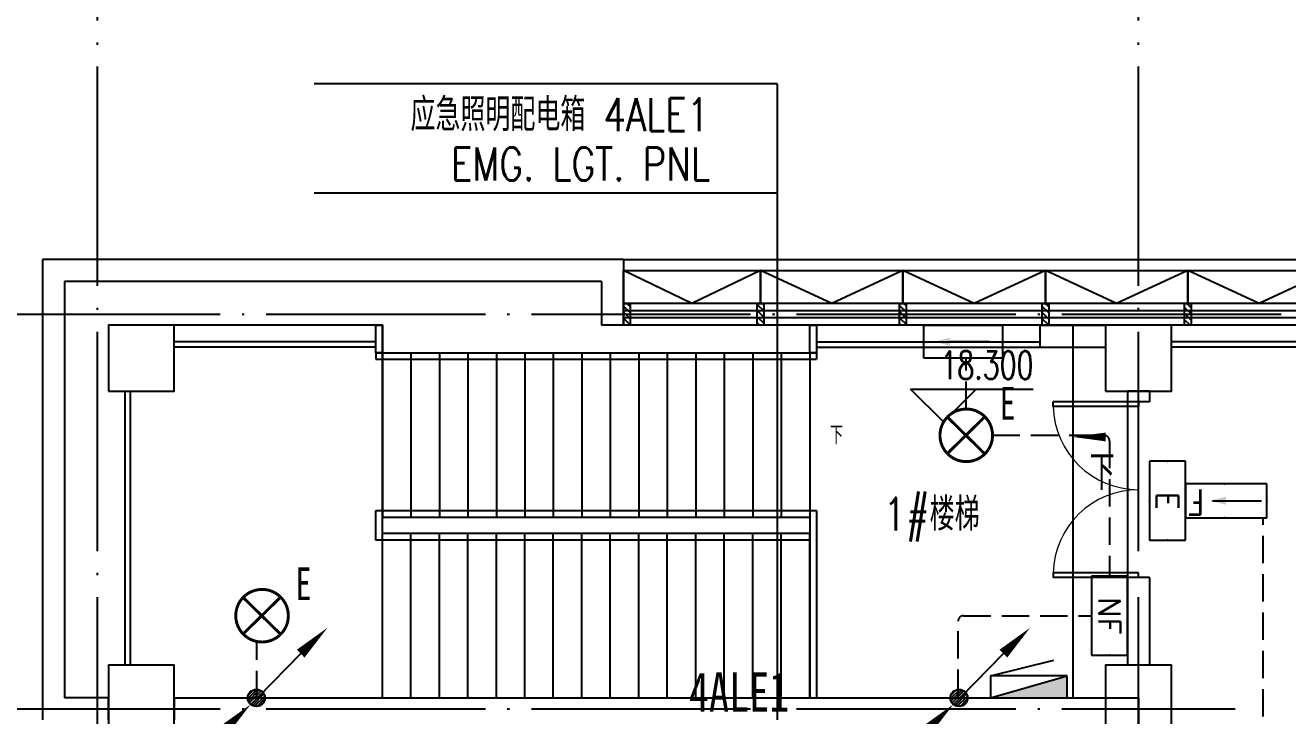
# Model space of a CAD drawing. Extents: x -621157 to 1764546, y -106808 to 741893.
# Drawn here: x 1222 to 12743, y 336337 to 342638 of the extents above; entities that cross this region are included whole.
import ezdxf
from ezdxf.enums import TextEntityAlignment as Align

# ---------------------------------------------------------------- set-up
doc = ezdxf.new("R2010")
doc.units = 0
doc.header["$LTSCALE"] = 1000
doc.header["$MEASUREMENT"] = 0
doc.linetypes.add('DASH', pattern=[0.35, 0.25, -0.1])
doc.linetypes.add('XREF-A-101-平面图_t3$0$DOTE', pattern=[2.42, 2, -0.2, 0.02, -0.2])
for name, color, linetype in [('0-底图', 7, 'Continuous'), ('EQUIP-照明', 3, 'Continuous'), ('SIG_TEXT', 2, 'Continuous'), ('T-EQUP-JT', 7, 'Continuous'), ('TEL_TEXT', 7, 'Continuous'), ('WIRE-应急', 4, 'DASH'), ('WIRE-控制', 6, 'Continuous'), ('WIRE-照明', 4, 'Continuous'), ('XREF-A-101-平面图_t3$0$A-COLUMN', 8, 'Continuous'), ('XREF-A-101-平面图_t3$0$A-CURTWALL', 8, 'Continuous'), ('XREF-A-101-平面图_t3$0$A-DIM_ELEV', 8, 'Continuous'), ('XREF-A-101-平面图_t3$0$A-DOTE', 8, 'Continuous'), ('XREF-A-101-平面图_t3$0$A-GROUND', 8, 'Continuous'), ('XREF-A-101-平面图_t3$0$A-LEAD-AROW', 8, 'Continuous'), ('XREF-A-101-平面图_t3$0$A-RAIL', 8, 'Continuous'), ('XREF-A-101-平面图_t3$0$A-ROOM-CH', 8, 'Continuous'), ('XREF-A-101-平面图_t3$0$A-SEE', 8, 'Continuous'), ('XREF-A-101-平面图_t3$0$A-WALL-FILL', 8, 'Continuous'), ('XREF-A-101-平面图_t3$0$A-WINDOW', 8, 'Continuous'), ('XREF-A-101-平面图_t3$0$A-开启符号', 8, 'Continuous'), ('XREF-A-101-平面图_t3$0$DIM_SYMB', 8, 'Continuous'), ('XREF-A-101-平面图_t3$0$EQUIP_消火栓', 8, 'Continuous'), ('XREF-A-101-平面图_t3$0$PUB_TEXT', 8, 'Continuous'), ('XREF-A-101-平面图_t3$0$STAIR', 8, 'Continuous'), ('设备-照明', 3, 'Continuous')]:
    doc.layers.add(name, color=color, linetype=linetype)
doc.styles.add('-宋体', font='', dxfattribs={"width": 0.8})
doc.styles.add('_TEL_DIM', font='SIMPLEX', dxfattribs={"width": 0.8, "height": 3.5, "bigfont": 'HZTXT'})
doc.styles.add('DIM_FONT', font='ROMANS', dxfattribs={"width": 0.8, "bigfont": 'HZDXC'})
doc.styles.get("Standard").update_dxf_attribs({"font": 'romans.shx', "bigfont": 'HZDXC.SHX'})
doc.styles.add('STYLE1', font='simhei.ttf')
doc.styles.add('XREF-A-101-平面图_t3$0$-HZDXCROMANS', font='ROMANS.shx', dxfattribs={"bigfont": 'HZDXC.shx'})
doc.styles.add('XREF-A-101-平面图_t3$0$_TCH_DIM', font='SIMPLEX', dxfattribs={"bigfont": 'GBCBIG'})
doc.styles.add('XREF-A-101-平面图_t3$0$A-STANDARD', font='SIMPLEX', dxfattribs={"bigfont": 'GBCBIG'})
doc.styles.get('-宋体').set_extended_font_data('SimSun')
doc.linetypes.add('Ground', pattern='A,0.75,-0.125,[135,sr.shx,S=0.1,R=0,X=-0.15,Y=0],0.125,-0.125', length=1.125)

# ---------------------------------------------------------------- blocks, each defined once
blk = doc.blocks.new('XREF-A-101-平面图_t3$0$柱网4F')
at = {"layer": 'XREF-A-101-平面图_t3$0$A-COLUMN'}
for points in [[(100, -700), (700, -700), (700, -100), (100, -100)], [(9200, -700), (9800, -700), (9800, -100), (9200, -100)], [(100, -3800), (700, -3800), (700, -3200), (100, -3200)], [(9200, -3800), (9800, -3800), (9800, -3200), (9200, -3200)]]:
    blk.add_lwpolyline(points, close=True, dxfattribs=at)
blk = doc.blocks.new('XREF-A-101-平面图_t3$0$G$C869EB286')
at = {"layer": 'XREF-A-101-平面图_t3$0$A-WINDOW'}
h = blk.add_hatch(dxfattribs=at)
h.set_pattern_fill('ANSI31', color=256, scale=25)
h.set_pattern_definition([(45, (-143.957, -89940), (-28.0633, 28.0633), [])])
h.paths.add_polyline_path([(0, 60), (200, 60), (200, 0), (0, 0)])
blk.add_lwpolyline([(0, 60), (200, 60), (200, 0), (0, 0)], close=True, dxfattribs=at)
blk = doc.blocks.new('XREF-A-101-平面图_t3$0$G$C85FD1FAF')
at = {"layer": 'XREF-A-101-平面图_t3$0$DIM_SYMB'}
blk.add_lwpolyline([(6630, -1100, 0, 0, 0), (1444, -1100, 0, 0, 0), (1444, -2750, 0, 0, 0), (6220, -2750, 40, 0, 0), (6370, -2750, 0, 0, 0)], format="xyseb", dxfattribs=at)
at = {"layer": 'XREF-A-101-平面图_t3$0$STAIR'}
for p, q in [((2600, -100), (700, -100)), ((2600, -3500), (2600, -100)), ((2540, -350), (6560, -350)), ((2540, -350), (2540, -410)), ((2540, -410), (6560, -410)), ((2600, -350), (6500, -350)), ((2600, -350), (2600, -1850)), ((2860, -350), (2860, -1850)), ((3120, -350), (3120, -1850)), ((3380, -350), (3380, -1850)), ((3640, -350), (3640, -1850)), ((3900, -350), (3900, -1850)), ((4160, -350), (4160, -1850)), ((4420, -350), (4420, -1850)), ((4680, -350), (4680, -1850)), ((4940, -350), (4940, -1850)), ((5200, -350), (5200, -1850)), ((5460, -350), (5460, -1850)), ((5720, -350), (5720, -1850)), ((5980, -350), (5980, -1850)), ((6240, -350), (6240, -1850)), ((6500, -350), (6500, -1850)), ((6560, -350), (6560, -410)), ((2540, -2060), (2540, -1790)), ((2540, -1790), (6560, -1790)), ((6560, -1790), (6560, -3500)), ((2600, -1850), (6500, -1850)), ((2600, -2000), (2600, -1850)), ((2600, -1850), (6500, -1850)), ((6500, -1850), (6500, -3500)), ((6500, -2060), (2540, -2060)), ((6500, -2000), (2600, -2000)), ((2600, -3500), (2600, -2000)), ((6500, -2000), (2600, -2000)), ((2860, -3500), (2860, -2000)), ((3120, -3500), (3120, -2000)), ((3380, -3500), (3380, -2000)), ((3640, -3500), (3640, -2000)), ((3900, -3500), (3900, -2000)), ((4160, -3500), (4160, -2000)), ((4420, -3500), (4420, -2000)), ((4680, -3500), (4680, -2000)), ((4940, -3500), (4940, -2000)), ((5200, -3500), (5200, -2000)), ((5460, -3500), (5460, -2000)), ((5720, -3500), (5720, -2000)), ((5980, -3500), (5980, -2000)), ((6240, -3500), (6240, -2000)), ((6500, -3500), (6500, -2000)), ((6500, -2060), (6500, -2000))]:
    blk.add_line(p, q, dxfattribs=at)
for points in [[(2600, -350), (2540, -350), (2540, -100), (2600, -100)], [(6560, -350), (6500, -350), (6500, -100), (6560, -100)]]:
    blk.add_lwpolyline(points, close=True, dxfattribs=at)
at = {"layer": 'XREF-A-101-平面图_t3$0$PUB_TEXT', "style": 'XREF-A-101-平面图_t3$0$_TCH_DIM'}
blk.add_text('下', height=169, dxfattribs=at).set_placement((6683, -1187))
blk = doc.blocks.new('XREF-A-101-平面图_t3$0$ROOM')
at = {"layer": 'XREF-A-101-平面图_t3$0$A-ROOM-CH', "style": 'XREF-A-101-平面图_t3$0$-HZDXCROMANS', "width": 0.6}
for tag, p in [('中文房间名称', (0, -1000)), ('英文房间名称', (0, -1500))]:
    blk.add_attdef(tag, text='', height=300, dxfattribs=at).set_placement(p, align=Align.CENTER)
blk = doc.blocks.new('XREF-A-101-平面图_t3$0$$TWTSYS$00000508')
for p, q in [((-0.5, 0.5), (0.324, 1.224)), ((-0.5, 0.5), (-0.5, -0.5)), ((-0.5, -0.5), (0.5, 0.5)), ((0.5, 0.5), (-0.5, 0.5)), ((0.5, -0.5), (0.5, 0.5)), ((-0.5, -0.5), (0.5, -0.5))]:
    blk.add_line(p, q)
blk.add_solid([(0.5, -0.5), (0.5, 0.5), (-0.5, -0.5)])
blk = doc.blocks.new('XREF-A-101-平面图_t3$0$G$C156FCA62')
at = {"layer": 'XREF-A-101-平面图_t3$0$EQUIP_消火栓', "xscale": -700, "yscale": -200, "zscale": 700, "rotation": 180}
blk.add_blockref('XREF-A-101-平面图_t3$0$$TWTSYS$00000508', (8500, 336600), dxfattribs=at)
blk = doc.blocks.new('XREF-A-101-平面图_t3$0$轴网(3)')
at = {"layer": 'XREF-A-101-平面图_t3$0$A-DOTE', "linetype": 'XREF-A-101-平面图_t3$0$DOTE'}
for p, q in [((0, -3300), (0, 43300)), ((9500, -3300), (9500, 43300)), ((-3300, 40000), (69800, 40000)), ((-3300, 36400), (10380.6, 36400))]:
    blk.add_line(p, q, dxfattribs=at)
blk = doc.blocks.new('XREF-A-101-平面图_t3$0$G$C646F86AA')
at = {"layer": 'XREF-A-101-平面图_t3$0$EQUIP_消火栓', "xscale": -700, "yscale": -200, "zscale": 700, "rotation": 180}
blk.add_blockref('XREF-A-101-平面图_t3$0$$TWTSYS$00000508', (8500, 336600), dxfattribs=at)
blk = doc.blocks.new('XREF-A-101-平面图_t3$0$DOOR2DLIB$SYSLIB$00000108')
at = {"color": 0}
for p, q in [((-0.5, 0), (-0.5, 0.4875)), ((-0.475, 0.4875), (-0.5, 0.4875)), ((-0.475, 0), (-0.475, 0.4875)), ((0.475, 0), (0.475, 0.4875)), ((0.475, 0.4875), (0.5, 0.4875)), ((0.5, 0), (0.5, 0.4875)), ((-0.5, 0), (-0.475, 0)), ((0.5, 0), (0.475, 0))]:
    blk.add_line(p, q, dxfattribs=at)
at = {"color": 0, "lineweight": 13}
for centre, start, end in [((-0.4875, 0), 0, 88.53072), ((0.4875, 0), 91.46928, 180)]:
    blk.add_arc(centre, 0.4875, start, end, dxfattribs=at)
blk = doc.blocks.new('XREF-A-101-平面图_t3')
at = {"layer": 'XREF-A-101-平面图_t3$0$A-CURTWALL'}
for p, q in [((235900, 340100), (204800, 340100)), ((204800, 339900), (204800, 340100)), ((235900, 340033), (204800, 340033)), ((235900, 339967), (204800, 339967)), ((235900, 339900), (204800, 339900))]:
    blk.add_line(p, q, dxfattribs=at)
at = {"layer": 'XREF-A-101-平面图_t3$0$A-DIM_ELEV'}
for p, q in [((207719, 339018), (207419, 339318)), ((207419, 339318), (208540, 339318)), ((207719, 339018), (208019, 339318))]:
    blk.add_line(p, q, dxfattribs=at)
at = {"layer": 'XREF-A-101-平面图_t3$0$A-GROUND'}
blk.add_lwpolyline([(208900, 339900), (208900, 336500)], dxfattribs=at)
at = {"layer": 'XREF-A-101-平面图_t3$0$A-LEAD-AROW'}
blk.add_lwpolyline([(209400, 338881, 0, 0, 0), (208900, 338881, 0, 80, 0), (209200, 338881, 0, 0, 0)], format="xyseb", dxfattribs=at)
at = {"layer": 'XREF-A-101-平面图_t3$0$A-RAIL'}
for points in [[(202540, 339750), (200700, 339750)], [(206560, 339750), (208600, 339750)], [(218650, 339750), (209800, 339750)], [(202540, 339700), (200700, 339700)], [(206560, 339700), (208600, 339700)], [(218650, 339700), (209800, 339700)], [(200250, 339300), (200250, 336800)], [(200300, 339300), (200300, 336800)]]:
    blk.add_lwpolyline(points, dxfattribs=at)
at = {"layer": 'XREF-A-101-平面图_t3$0$A-SEE'}
blk.add_lwpolyline([(204800, 340500), (235900, 340500)], dxfattribs=at)
at = {"layer": 'XREF-A-101-平面图_t3$0$A-WALL-FILL', "color": 171}
for p, q in [((204800, 340500), (199500, 340500)), ((199500, 340500), (199500, 336300)), ((204800, 340500), (204800, 339900)), ((204600, 340300), (199700, 340300)), ((199700, 340300), (199700, 336500)), ((204600, 340300), (204600, 339900)), ((204800, 339900), (204600, 339900)), ((208600, 339900), (209200, 339900)), ((208600, 339900), (208600, 339700)), ((209200, 339900), (209200, 339700)), ((208600, 339700), (209200, 339700)), ((209400, 339300), (209400, 339200)), ((209600, 339300), (209400, 339300)), ((209600, 339300), (209600, 339200)), ((209400, 337600), (209400, 336800)), ((209600, 337600), (209600, 336800)), ((209600, 336800), (209400, 336800)), ((200000, 336500), (199700, 336500)), ((200100, 336500), (200000, 336500)), ((200100, 336300), (200100, 336500)), ((200700, 336500), (204400, 336500)), ((200700, 336500), (200700, 336300)), ((204400, 336500), (207400, 336500)), ((207400, 336500), (209500, 336500)), ((209500, 336500), (209500, 335640))]:
    blk.add_line(p, q, dxfattribs=at)
for points in [[(209600, 339200), (209400, 339200)], [(209600, 337600), (209400, 337600)]]:
    blk.add_lwpolyline(points, dxfattribs=at)
at = {"layer": 'XREF-A-101-平面图_t3$0$A-WINDOW'}
blk.add_line((209400, 339200), (209400, 337600), dxfattribs=at)
at = {"layer": 'XREF-A-101-平面图_t3$0$A-开启符号', "linetype": 'Continuous'}
for points in [[(206050, 340400), (206050, 340100), (204800, 340100), (204800, 340400)], [(207350, 340400), (207350, 340100), (206050, 340100), (206050, 340400)], [(208650, 340400), (208650, 340100), (207350, 340100), (207350, 340400)], [(209950, 340400), (209950, 340100), (208650, 340100), (208650, 340400)], [(211250, 340400), (211250, 340100), (209950, 340100), (209950, 340400)]]:
    blk.add_lwpolyline(points, close=True, dxfattribs=at)
for points in [[(206050, 340400), (205425, 340100), (204800, 340400)], [(207350, 340400), (206700, 340100), (206050, 340400)], [(208650, 340400), (208000, 340100), (207350, 340400)], [(209950, 340400), (209300, 340100), (208650, 340400)], [(211250, 340400), (210600, 340100), (209950, 340400)]]:
    blk.add_lwpolyline(points, dxfattribs=at)
for name, p in [('XREF-A-101-平面图_t3$0$G$C156FCA62', (200000, 0)), ('XREF-A-101-平面图_t3$0$G$C646F86AA', (200000, 0)), ('XREF-A-101-平面图_t3$0$G$C646F86AA', (200000, 0)), ('XREF-A-101-平面图_t3$0$G$C85FD1FAF', (200000, 340000))]:
    blk.add_blockref(name, p)
at = {"layer": 'XREF-A-101-平面图_t3$0$A-COLUMN'}
blk.add_blockref('XREF-A-101-平面图_t3$0$柱网4F', (200000, 340000), dxfattribs=at)
at = {"layer": 'XREF-A-101-平面图_t3$0$A-DOTE'}
blk.add_blockref('XREF-A-101-平面图_t3$0$轴网(3)', (200000, 300000), dxfattribs=at)
at = {"layer": 'XREF-A-101-平面图_t3$0$A-ROOM-CH'}
ref = blk.add_blockref('XREF-A-101-平面图_t3$0$ROOM', (207611, 339026), dxfattribs=at)
ref.add_attrib('中文房间名称', '1#楼梯', dxfattribs={"height": 300, "style": 'XREF-A-101-平面图_t3$0$-HZDXCROMANS', "width": 0.8}).set_placement((207611, 338026), align=Align.CENTER)
at = {"layer": 'XREF-A-101-平面图_t3$0$A-WINDOW', "rotation": 270}
for p in [(204800, 340100), (206020, 340100), (207320, 340100), (208620, 340100), (209920, 340100)]:
    blk.add_blockref('XREF-A-101-平面图_t3$0$G$C869EB286', p, dxfattribs=at)
at = {"layer": 'XREF-A-101-平面图_t3$0$A-WINDOW', "xscale": -1600, "yscale": -1600, "zscale": -1600, "rotation": 270.0000000000008}
blk.add_blockref('XREF-A-101-平面图_t3$0$DOOR2DLIB$SYSLIB$00000108', (209500, 338400), dxfattribs=at)
at = {"layer": 'XREF-A-101-平面图_t3$0$A-DIM_ELEV', "color": 7, "style": 'XREF-A-101-平面图_t3$0$A-STANDARD', "width": 0.705882}
blk.add_text('18.300', height=255, dxfattribs=at).set_placement((207693, 339408))
at = {"layer": 'XREF-A-101-平面图_t3$0$A-LEAD-AROW', "color": 7, "style": 'XREF-A-101-平面图_t3$0$A-STANDARD'}
blk.add_text('下', height=320, dxfattribs=at).set_placement((209053, 338398))
blk = doc.blocks.new('G$CA8AFCB39')
at = {"layer": 'SIG_TEXT', "style": '-宋体', "width": 0.75}
blk.add_text('4ALE1', height=360, dxfattribs=at).set_placement((5396, -3626))
blk = doc.blocks.new('HC002649110740')
at = {"layer": 'EQUIP-照明', "color": 0}
for p, q in [((3.6, 3.3), (-3.6, 3.3)), ((-3.6, 3.3), (-3.6, 0)), ((3.6, 0), (3.6, 3.3)), ((-3.6, 0), (3.6, 0))]:
    blk.add_line(p, q, dxfattribs=at)
for p in [(0, 3.3), (-3.6, 1.65), (3.6, 1.65), (0, 0)]:
    blk.add_point(p, dxfattribs=at)
at = {"color": 0, "width": 0.7}
blk.add_attdef('PSFHATT', (9.31, 0), '', height=0.025, dxfattribs=at)
at = {"layer": 'EQUIP-照明', "color": 0, "style": '_TEL_DIM'}
blk.add_attdef('$TEXT$', text='', height=2, dxfattribs=at).set_placement((0, 1.65), align=Align.MIDDLE_CENTER)
at = {"layer": 'EQUIP-照明', "color": 0, "style": '_TEL_DIM', "flags": 1}
blk.add_attdef('A', text='', height=0.0001, dxfattribs=at).set_placement((0, 0), align=Align.MIDDLE_CENTER)
blk = doc.blocks.new('$Equip$00002831')
at = {"color": 3, "linetype": 'Continuous'}
for p, q in [((0.699, 0.292), (-0.701, 0.292)), ((-0.701, 0.292), (-0.701, -0.292)), ((0.699, -0.292), (0.699, 0.292)), ((0.233, -0.001), (-0.608, -0.001)), ((-0.701, -0.292), (0.699, -0.292))]:
    blk.add_line(p, q, dxfattribs=at)
for p in [(0.027, 0.292), (-0.701, 0), (0.699, 0), (0.027, -0.292)]:
    blk.add_point(p, dxfattribs=at)
blk.add_solid([(0, -0.071), (0.28, -0.001), (0, 0.069)], dxfattribs=at)
at = {"color": 3, "linetype": 'Continuous', "width": 0.8}
blk.add_text('F', height=0.438, dxfattribs=at).set_placement((0.382, -0.193))
at = {"color": 3, "linetype": 'Continuous', "style": '_TEL_DIM', "flags": 1}
blk.add_attdef('A', text='', height=0.00002, dxfattribs=at).set_placement((0.027, 0.292), align=Align.MIDDLE_CENTER)
blk = doc.blocks.new('HC002631130701')
at = {"layer": 'WIRE-照明', "color": 0}
for p, q in [((-3.6, 3), (3.6, 3)), ((-3.6, 0), (-3.6, 3)), ((3.6, 3), (3.6, 0)), ((-2.4, 1.5), (1.2, 1.5)), ((3.6, 0), (-3.6, 0))]:
    blk.add_line(p, q, dxfattribs=at)
for p in [(0, 3), (-3.6, 1.5), (3.6, 1.5), (0, 0)]:
    blk.add_point(p, dxfattribs=at)
blk.add_solid([(1.2, 1.86), (2.64, 1.5), (1.2, 1.14)], dxfattribs=at)
at = {"color": 0, "width": 0.7}
blk.add_attdef('PSFHATT', (3.62, 0), '', height=0.025, dxfattribs=at)
at = {"layer": 'TEL_TEXT', "color": 0, "style": '_TEL_DIM', "flags": 1}
blk.add_attdef('A', text='', height=0.0001, dxfattribs=at).set_placement((0, 3), align=Align.MIDDLE_CENTER)
blk = doc.blocks.new('HC002633132082')
at = {"layer": 'EQUIP-照明', "color": 0, "linetype": 'Continuous', "const_width": 0.267}
blk.add_lwpolyline([(-2.37, 0, 1), (2.43, 0, 1)], format="xyb", close=True, dxfattribs=at)
for points in [[(-1.7, 1.67), (1.7, -1.67)], [(-1.7, -1.67), (-1.7, -1.67), (1.7, 1.67)]]:
    blk.add_lwpolyline(points, dxfattribs=at)
at = {"layer": 'EQUIP-照明', "color": 0}
blk.add_point((0, 0), dxfattribs=at)
at = {"color": 0, "width": 0.7}
blk.add_attdef('PSFHATT', (4.48, -2.4), '', height=0.025, dxfattribs=at)
at = {"layer": 'EQUIP-照明', "color": 0, "style": 'STYLE1', "width": 0.7}
blk.add_text('E', height=3, dxfattribs=at).set_placement((3.81, 1.42), align=Align.CENTER)
at = {"layer": 'EQUIP-照明', "color": 0, "style": '_TEL_DIM', "flags": 1}
blk.add_attdef('A', text='', height=0.0001, dxfattribs=at).set_placement((0.03, 0), align=Align.MIDDLE_CENTER)
blk = doc.blocks.new('*X14702')
at = {"color": 0, "linetype": 'Continuous'}
for p, q in [((192.59, 446.72), (193.93, 448.06)), ((192.65, 447.21), (193.44, 448)), ((192.67, 446.38), (194.27, 447.98)), ((192.81, 446.1), (194.55, 447.84)), ((193.01, 445.87), (194.78, 447.64)), ((193.27, 445.7), (194.95, 447.39)), ((193.58, 445.59), (195.06, 447.07)), ((193.98, 445.57), (195.08, 446.67))]:
    blk.add_line(p, q, dxfattribs=at)
blk = doc.blocks.new('HC001445')
at = {"color": 4, "linetype": 'Continuous'}
for p, q in [((0.132, 0.058), (3.238, 3.233)), ((-5.47, -5.531), (-2.364, -2.356))]:
    blk.add_line(p, q, dxfattribs=at)
for points in [[(3.238, 3.233, 0.8, 0, 0), (5.189, 5.119, 0, 0, 0)], [(-2.364, -2.356, 0.8, 0, 0), (-0.412, -0.47, 0, 0, 0)]]:
    blk.add_lwpolyline(points, format="xyseb", dxfattribs=at)
blk.add_circle((0, 0), 0.625, dxfattribs=at)
at = {"color": 4, "linetype": 'Continuous', "xscale": 0.5, "yscale": 0.5, "zscale": 0.5}
blk.add_blockref('*X14702', (-96.918, -223.407), dxfattribs=at)

msp = doc.modelspace()

# ---------------------------------------------------------------- block references
at = {"layer": '0-底图'}
msp.add_blockref('XREF-A-101-平面图_t3', (-198119, 0), dxfattribs=at)

# ---------------------------------------------------------------- next in the draw order: linework, layer by layer
at = {"layer": 'SIG_TEXT', "color": 2}
for points in [[(8085, 342104), (3859, 342104)], [(8085, 342104), (8085, 341104)], [(8085, 341104), (3859, 341104)], [(8085, 341104), (8085, 336300)]]:
    msp.add_lwpolyline(points, dxfattribs=at)
at = {"layer": 'WIRE-应急'}
for points in [[(9809, 339136), (9809, 339600)], [(12517, 335280), (12517, 338144)], [(3334, 336496), (3334, 337025)]]:
    msp.add_lwpolyline(points, dxfattribs=at)
for points in [[(10049, 338896), (11066, 338896, -0.414214), (11116, 338846), (11116, 337610)], [(9734, 336510), (9734, 337200, -0.414214), (9784, 337250), (10951, 337250)]]:
    msp.add_lwpolyline(points, format="xyb", dxfattribs=at)

# ---------------------------------------------------------------- next in the draw order: block references
at = {"layer": 'EQUIP-照明', "xscale": 528.9785710454919, "yscale": 528.9785710454919, "zscale": 528.9785710454919, "rotation": 179.9999999999999}
msp.add_blockref('$Equip$00002831', (12180, 338299), dxfattribs=at)
at = {"layer": 'T-EQUP-JT', "color": 7, "linetype": 'Continuous', "ltscale": 5, "xscale": 125, "yscale": 125, "zscale": 125}
for p in [(3331, 336500), (9743, 336500)]:
    msp.add_blockref('HC001445', p, dxfattribs=at)
at = {"layer": 'WIRE-控制', "linetype": 'Ground'}
msp.add_blockref('G$CA8AFCB39', (1881, 340000), dxfattribs=at)
at = {"layer": '设备-照明', "xscale": 100, "yscale": 100, "zscale": 100, "rotation": 180}
msp.add_blockref('HC002631130701', (9781, 339900), dxfattribs=at)
at = {"layer": '设备-照明', "xscale": 100, "yscale": 100, "zscale": 100}
for p in [(9806, 338896), (3380, 337250)]:
    msp.add_blockref('HC002633132082', p, dxfattribs=at)
at = {"layer": '设备-照明'}
ref = msp.add_blockref('HC002649110740', (11481, 338299), dxfattribs=dict(at, xscale=100, yscale=100, zscale=100, rotation=270))
ref.add_attrib('$TEXT$', 'E', dxfattribs={"layer": '0', "color": 0, "height": 200, "rotation": 270, "style": '_TEL_DIM'}).set_placement((11646, 338299), align=Align.MIDDLE_CENTER)
ref = msp.add_blockref('HC002649110740', (10951, 337250), dxfattribs=dict(at, xscale=100, yscale=100, zscale=100, rotation=270))
ref.add_attrib('$TEXT$', 'NF', dxfattribs={"layer": '0', "color": 0, "height": 200, "rotation": 270, "style": '_TEL_DIM'}).set_placement((11116, 337250), align=Align.MIDDLE_CENTER)

# ---------------------------------------------------------------- next in the draw order: texts
at = {"layer": 'SIG_TEXT', "color": 1, "style": 'DIM_FONT', "width": 0.8}
for s, p in [('应急照明配电箱 4ALE1', (7465, 341672)), ('EMG. LGT. PNL', (7472, 341221))]:
    msp.add_text(s, height=300, dxfattribs=at).set_placement(p, align=Align.RIGHT)
at = {"layer": 'SIG_TEXT', "style": '-宋体', "width": 0.75}
msp.add_text('4ALE1', height=360, dxfattribs=at).set_placement((7277, 336374))

doc.saveas('drawing.dxf')
